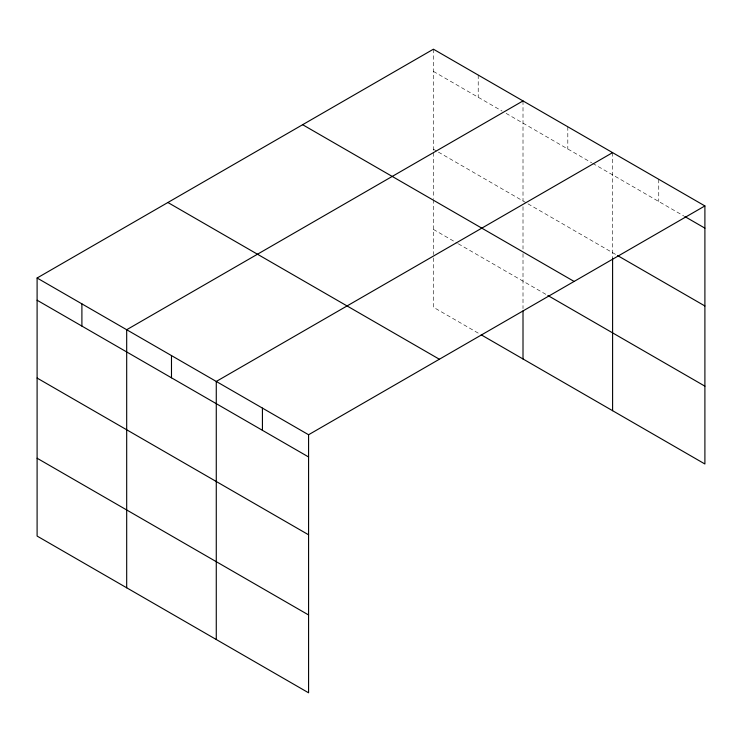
<?xml version="1.0" encoding="UTF-8"?>
<svg xmlns="http://www.w3.org/2000/svg" width="742" height="742" viewBox="0 0 742 742"><rect width="100%" height="100%" fill="white"/><g stroke="black" fill="none" stroke-linecap="round" stroke-linejoin="round"><path stroke-width="0.56" stroke-dasharray="3.71 2.78" d="M433.421 49.195L433.421 151.526M433.421 71.408L502.102 111.059M506.09 113.359L591.689 162.786M592.691 163.361L683.827 215.978M433.421 149.235L437.4 151.535M438.401 152.11L526.987 203.262M527.989 203.837L616.611 254.998M433.421 229.426L457.313 243.218M458.306 243.793L546.9 294.936M478.219 333.112L433.421 307.253L433.421 255.749M658.748 179.286L658.748 201.499M612.595 152.639L612.595 258.411M567.806 126.78L567.806 148.994M523.008 100.921L523.008 200.961M523.008 206.684L523.008 249.071M523.008 253.653L523.008 308.616M478.219 75.063L478.219 97.267M433.421 152.676L433.421 198.494M433.421 199.644L433.421 254.608"/><path stroke-width="1.11" d="M704.9 205.933L308.579 434.747L308.579 692.805L37.1 536.067L37.1 278.009L433.421 49.195L704.9 205.933L704.9 463.991L481.206 334.837M523.008 100.921L126.687 329.736L126.687 587.794M612.595 152.639L216.274 381.453L216.274 639.511M684.838 216.562L704.9 228.146M617.613 255.582L704.9 305.973M302.634 124.702L574.113 281.441M547.893 295.511L704.9 386.165M167.887 202.501L439.366 359.239M37.1 278.009L308.579 434.747M37.1 300.222L308.579 456.961M37.1 378.049L308.579 534.787M37.1 458.241L308.579 614.979M612.595 258.411L612.595 410.697M523.008 310.907L523.008 358.98M262.427 408.1L262.427 430.314M171.485 355.594L171.485 377.808M81.898 303.868L81.898 326.081"/></g></svg>
